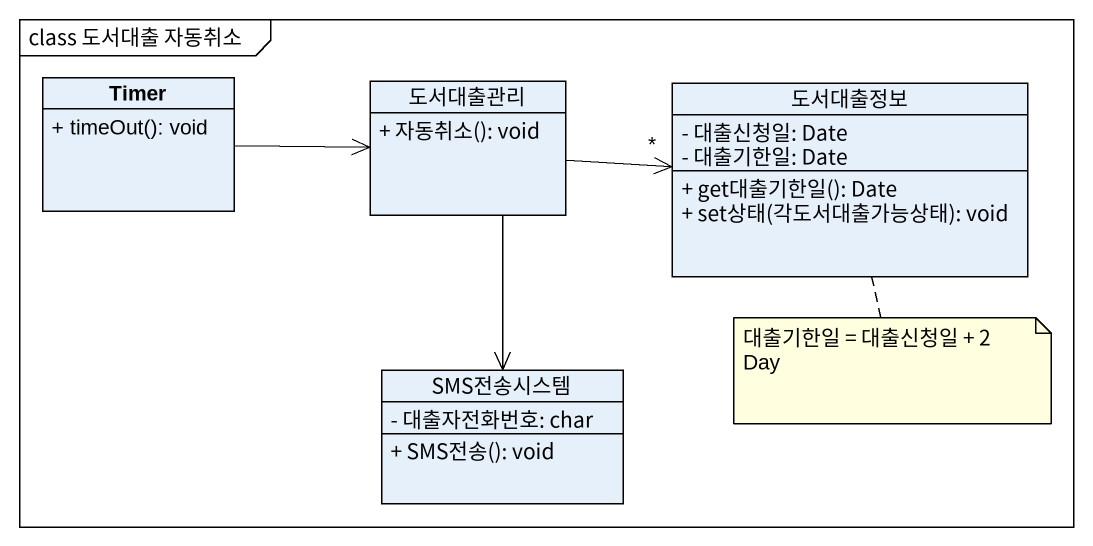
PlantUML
@startuml
mainframe class 도서대출 자동취소
hide circle
hide empty members
skinparam classAttributeIconSize 0
class Timer {
  + timeOut(): void
}
class 도서대출관리 {
  + 자동취소(): void
}
class 도서대출정보 {
  - 대출신청일: Date
  - 대출기한일: Date
  + get대출기한일(): Date
  + set상태(각도서대출가능상태): void
}
class SMS전송시스템 {
  - 대출자전화번호: char
  + SMS전송(): void
}
Timer -right-> 도서대출관리
도서대출관리 -right-> "*" 도서대출정보
도서대출관리 --> SMS전송시스템
note bottom of 도서대출정보 : 대출기한일 = 대출신청일 + 2 Day
@enduml
